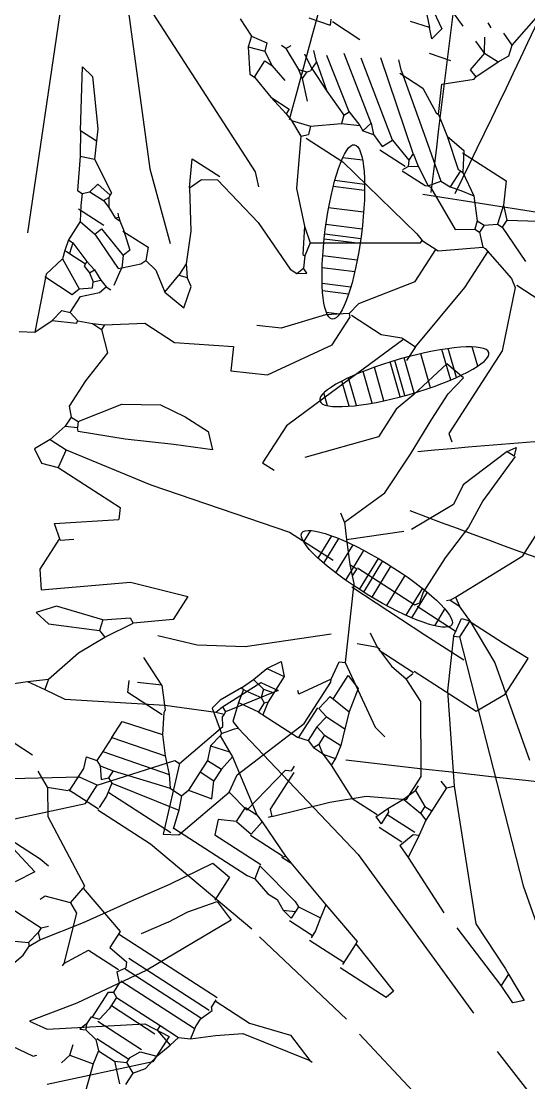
# Model space of a CAD drawing. Header units: metres. Extents: x 1769 to 3632, y 809 to 2652.
# Drawn here: x 2738.7238 to 2738.8378, y 1806.3781 to 1806.6162 of the extents above; entities that cross this region are included whole.
import ezdxf

# ---------------------------------------------------------------- set-up
doc = ezdxf.new("R2010")
doc.units = ezdxf.units.M
doc.header["$LTSCALE"] = 10
doc.layers.add('A-ELEV0', color=7, linetype='Continuous')
doc.layers.add('L-PLNT', color=66, linetype='Continuous')
doc.layers.add('Vegetation - Trees', color=64, linetype='Continuous', lineweight=30)

# ---------------------------------------------------------------- blocks, each defined once
blk = doc.blocks.new('*U125')
at = {"layer": 'Vegetation - Trees'}
for p, q in [((-5.13, 11.36), (-3.23, 12.04)), ((-4.99, 8.06), (-1.24, 9.4)), ((-4.81, 6.96), (-0.69, 8.43)), ((-4.3, 4.62), (0.4, 6.3)), ((-3.82, 2.85), (1.15, 4.62)), ((-3.82, 2.85), (1.15, 4.62)), ((-3.07, 0.42), (2.11, 2.27)), ((-2.84, -0.28), (2.37, 1.58)), ((-2.84, -0.28), (2.37, 1.58)), ((-2.34, -1.67), (2.87, 0.19)), ((-1.39, -4.07), (3.65, -2.26)), ((-0.03, -7.06), (4.49, -5.44)), ((0.4, -7.9), (4.69, -6.36)), ((2.32, -11.02), (5.18, -10)), ((4.49, -12.56), (4.49, -12.56))]:
    blk.add_line(p, q, dxfattribs=at)
blk.add_ellipse((0, 0), major_axis=(4.49, -12.56), ratio=0.207464, dxfattribs=at)
blk = doc.blocks.new('*U124')
at = {"layer": 'Vegetation - Trees'}
for p, q in [((-5.13, 11.36), (-3.23, 12.04)), ((-4.99, 8.06), (-1.24, 9.4)), ((-4.81, 6.96), (-0.69, 8.43)), ((-4.3, 4.62), (0.4, 6.3)), ((-3.82, 2.85), (1.15, 4.62)), ((-3.82, 2.85), (1.15, 4.62)), ((-3.07, 0.42), (2.11, 2.27)), ((-2.84, -0.28), (2.37, 1.58)), ((-2.84, -0.28), (2.37, 1.58)), ((-2.34, -1.67), (2.87, 0.19)), ((-1.39, -4.07), (3.65, -2.26)), ((-0.03, -7.06), (4.49, -5.44)), ((0.4, -7.9), (4.69, -6.36)), ((2.32, -11.02), (5.18, -10)), ((4.49, -12.56), (4.49, -12.56))]:
    blk.add_line(p, q, dxfattribs=at)
blk.add_ellipse((0, 0), major_axis=(4.49, -12.56), ratio=0.207464, dxfattribs=at)
blk = doc.blocks.new('*U118')
at = {"layer": 'Vegetation - Trees'}
for p, q in [((-5.13, 11.36), (-3.23, 12.04)), ((-4.99, 8.06), (-1.24, 9.4)), ((-4.81, 6.96), (-0.69, 8.43)), ((-4.3, 4.62), (0.4, 6.3)), ((-3.82, 2.85), (1.15, 4.62)), ((-3.82, 2.85), (1.15, 4.62)), ((-3.07, 0.42), (2.11, 2.27)), ((-2.84, -0.28), (2.37, 1.58)), ((-2.84, -0.28), (2.37, 1.58)), ((-2.34, -1.67), (2.87, 0.19)), ((-1.39, -4.07), (3.65, -2.26)), ((-0.03, -7.06), (4.49, -5.44)), ((0.4, -7.9), (4.69, -6.36)), ((2.32, -11.02), (5.18, -10)), ((4.49, -12.56), (4.49, -12.56))]:
    blk.add_line(p, q, dxfattribs=at)
at = {"layer": 'Vegetation - Trees', "extrusion": (0, 0, -1)}
blk.add_ellipse((0, 0), major_axis=(4.49, -12.56), ratio=0.207464, dxfattribs=at)
blk = doc.blocks.new('JUNCO PLANTA')
at = {"layer": 'L-PLNT', "color": 61}
for points in [[(1270.50828, 198.53961), (1270.60476, 198.52284), (1270.74948, 198.44944)], [(1270.50319, 198.5066), (1270.57483, 198.48487), (1270.75649, 198.44609)], [(1270.59553, 198.22154), (1270.66949, 198.35342), (1270.75023, 198.4467)], [(1270.69064, 198.17707), (1270.74442, 198.31838), (1270.76425, 198.44015)], [(1270.64044, 198.20663), (1270.66649, 198.30103), (1270.75359, 198.43795)], [(1270.6504, 198.20197), (1270.70614, 198.28249), (1270.75537, 198.43711)]]:
    blk.add_spline(points, degree=3, dxfattribs=at)
blk.add_open_spline([(1270.50604, 198.53583), (1270.54394, 198.51742), (1270.6247, 198.47821), (1270.71186, 198.45695), (1270.75833, 198.44627)], degree=3, knots=[0, 0, 0, 0, 0.469345, 1, 1, 1, 1], dxfattribs=at)
at = {"layer": 'L-PLNT', "color": 39, "true_color": 0x473624}
for name, p, xscale, yscale, zscale, rotation in [('*U125', (1270.52737, 198.55601), -0.001213067589110181, 0.001213067589110181, 0.001213067589110181, 80.34624865467396), ('*U124', (1270.49119, 198.52615), -0.001213067589191029, 0.001213067589191029, 0.001213067589191029, 84.15093048697017)]:
    blk.add_blockref(name, p, dxfattribs=dict(at, xscale=xscale, yscale=yscale, zscale=zscale, rotation=rotation))
at = {"layer": 'L-PLNT', "color": 39, "true_color": 0x473624, "extrusion": (0, 0, -1), "yscale": 0.001213067589147491, "zscale": 0.001213067589147491}
for p, xscale, rotation in [((-1270.62659, 198.20832), -0.001213067589147491, 201.0269771314556), ((-1270.66057, 198.19243), 0.001213067589147491, 209.096561393349)]:
    blk.add_blockref('*U118', p, dxfattribs=dict(at, xscale=xscale, rotation=rotation))
blk = doc.blocks.new('GARRA DE LEON')
at = {"layer": 'L-PLNT', "color": 65, "linetype": 'Continuous'}
for p, q in [((1271.4342, 335.3158), (1271.4798, 335.3386)), ((1271.4798, 335.3386), (1271.5439, 335.3386)), ((1271.5439, 335.3386), (1271.5429, 335.2951)), ((1271.4342, 335.204), (1271.4342, 335.3158)), ((1271.2354, 335.2454), (1271.2644, 335.2992)), ((1271.2644, 335.2992), (1271.3059, 335.2992)), ((1271.3059, 335.2992), (1271.4011, 335.2371)), ((1271.5429, 335.2951), (1271.5429, 335.2371)), ((1271.1982, 335.204), (1271.2354, 335.2454)), ((1271.4891, 335.1874), (1271.4891, 335.2578)), ((1271.5626, 335.1957), (1271.6703, 335.2474)), ((1271.6703, 335.2474), (1271.7117, 335.2474)), ((1271.4011, 335.2371), (1271.4177, 335.1998)), ((1271.5429, 335.2371), (1271.5543, 335.2081)), ((1271.3307, 335.1998), (1271.3265, 335.2205)), ((1271.5191, 335.1543), (1271.5191, 335.2247)), ((1271.1319, 335.1418), (1271.1982, 335.204)), ((1271.3887, 335.1087), (1271.3307, 335.1998)), ((1271.4177, 335.1998), (1271.4301, 335.204)), ((1271.4218, 335.1708), (1271.4177, 335.1998)), ((1271.4321, 335.1418), (1271.4321, 335.204)), ((1271.5543, 335.1915), (1271.5543, 335.2081)), ((1271.5626, 335.1957), (1271.5543, 335.2081)), ((1271.5543, 335.1915), (1271.5626, 335.1957)), ((1270.7219, 335.1915), (1270.606, 335.0756)), ((1270.7675, 335.1915), (1270.7219, 335.1915)), ((1270.7633, 335.1501), (1270.7675, 335.1915)), ((1271.4901, 335.0549), (1271.4891, 335.1874)), ((1271.5543, 335.1915), (1271.5502, 335.1874)), ((1270.9663, 335.175), (1270.8337, 335.1087)), ((1270.9787, 335.1418), (1270.9663, 335.175)), ((1271.4342, 335.1377), (1271.4218, 335.1708)), ((1270.6764, 335.03), (1270.7633, 335.1501)), ((1271.5191, 335.1501), (1271.5253, 335.1543)), ((1271.5191, 335.0466), (1271.5191, 335.1501)), ((1271.5419, 335.1504), (1271.5253, 335.1543)), ((1271.604, 335.1504), (1271.5419, 335.1504)), ((1271.662, 335.1548), (1271.604, 335.1504)), ((1271.7076, 335.1512), (1271.662, 335.1548)), ((1271.7904, 335.1563), (1271.7076, 335.1512)), ((1271.8028, 335.1501), (1271.7904, 335.1543)), ((1271.7904, 335.1418), (1271.7904, 335.1543)), ((1271.7904, 335.1418), (1271.8028, 335.1501)), ((1270.9414, 335.1129), (1270.9787, 335.1418)), ((1271.0201, 335.1377), (1270.9787, 335.1377)), ((1271.0242, 335.1046), (1271.0201, 335.1377)), ((1271.1319, 335.1418), (1271.1278, 335.1377)), ((1271.1402, 335.1336), (1271.1319, 335.1418)), ((1271.2064, 335.1336), (1271.1402, 335.1336)), ((1271.4342, 335.1377), (1271.4218, 335.1087)), ((1271.4342, 335.1377), (1271.4342, 335.1418)), ((1271.4342, 335.1377), (1271.4466, 335.117)), ((1271.7904, 335.1418), (1271.7117, 335.1129)), ((1271.1195, 335.1046), (1271.2023, 335.1211)), ((1271.2023, 335.1211), (1271.2064, 335.1294)), ((1271.2064, 335.1294), (1271.2147, 335.1294)), ((1271.6786, 335.117), (1271.6123, 335.0839)), ((1271.7117, 335.1129), (1271.6786, 335.117)), ((1270.8337, 335.1087), (1270.7343, 335.0466)), ((1270.9124, 335.0963), (1270.9414, 335.1129)), ((1270.9124, 335.0963), (1270.9414, 335.1129)), ((1270.9621, 335.0673), (1271.0242, 335.1046)), ((1271.1278, 335.0673), (1271.1195, 335.1046)), ((1271.1568, 335.0632), (1271.2769, 335.1067)), ((1271.2769, 335.1067), (1271.3514, 335.1067)), ((1271.3555, 335.1046), (1271.31, 335.0756)), ((1271.3514, 335.1067), (1271.3555, 335.1046)), ((1271.3555, 335.1046), (1271.3845, 335.1004)), ((1271.3845, 335.1004), (1271.3887, 335.1087)), ((1271.4135, 335.0963), (1271.3887, 335.1087)), ((1270.9124, 335.0963), (1270.8752, 335.0714)), ((1271.4963, 335.0549), (1271.4135, 335.0963)), ((1270.9124, 335.0342), (1270.9621, 335.0673)), ((1271.0325, 335.0383), (1271.1278, 335.0673)), ((1271.1278, 335.0673), (1271.1568, 335.0632)), ((1271.31, 335.0756), (1271.3141, 335.0714)), ((1271.3265, 334.9679), (1271.4135, 335.0673)), ((1271.546, 335.0093), (1271.604, 335.0756)), ((1271.5046, 335.0466), (1271.4963, 335.0549)), ((1271.7655, 335.0528), (1271.7572, 335.0632)), ((1271.9146, 335.0528), (1271.7655, 335.0528)), ((1272.0057, 335.0176), (1271.9146, 335.0528)), ((1272.0098, 335.0176), (1272.0098, 335.059)), ((1270.5936, 334.7609), (1270.6308, 335.0342)), ((1270.6308, 335.0342), (1270.635, 335.0383)), ((1270.7343, 335.0466), (1270.6722, 335.0011)), ((1270.842, 334.9886), (1270.9124, 335.0342)), ((1271.0201, 335.0176), (1271.0325, 335.0383)), ((1271.2976, 335.0466), (1271.2272, 334.9969)), ((1271.2934, 335.0176), (1271.2976, 335.0466)), ((1271.517, 335.0342), (1271.5046, 335.0466)), ((1271.517, 335.0466), (1271.5046, 335.0466)), ((1271.517, 335.0342), (1271.517, 335.0466)), ((1271.546, 335.0093), (1271.517, 335.0342)), ((1270.6722, 335.0011), (1270.6764, 335.03)), ((1271.1236, 334.9803), (1271.0201, 335.0176)), ((1271.2313, 334.9886), (1271.2934, 335.0176)), ((1271.5667, 334.9928), (1271.6371, 335.0197)), ((1271.6371, 335.0197), (1271.7076, 335.0207)), ((1271.7076, 335.0207), (1271.7696, 335.0192)), ((1271.7696, 335.0192), (1271.8152, 335.0192)), ((1271.8152, 335.0192), (1271.8484, 335.0259)), ((1271.8484, 335.0259), (1271.8525, 334.9928)), ((1272.014, 335.0052), (1272.0057, 335.0176)), ((1271.1236, 334.9803), (1271.2064, 335.0052)), ((1271.2064, 335.0052), (1271.2189, 334.9969)), ((1271.5088, 334.9306), (1271.5088, 335.0093)), ((1271.5667, 334.9928), (1271.546, 335.0093)), ((1272.0305, 334.9472), (1272.014, 335.0052)), ((1272.0719, 334.9514), (1272.0471, 335.0093)), ((1270.7841, 334.9472), (1270.842, 334.9886)), ((1271.2189, 334.9845), (1271.223, 334.9969)), ((1271.223, 334.9969), (1271.2189, 334.9969)), ((1271.2189, 334.9845), (1271.2313, 334.9886)), ((1271.2272, 334.9969), (1271.223, 334.9969)), ((1271.2313, 334.9886), (1271.2272, 334.9969)), ((1271.5667, 334.9928), (1271.575, 334.9803)), ((1271.8525, 334.9928), (1271.7862, 334.9762)), ((1272.0844, 334.9514), (1272.1092, 334.9928)), ((1271.0284, 334.8934), (1271.1236, 334.9721)), ((1271.1236, 334.9721), (1271.1236, 334.9803)), ((1271.1857, 334.9141), (1271.2189, 334.9845)), ((1271.7862, 334.9762), (1271.7531, 334.9658)), ((1271.2893, 334.9058), (1271.3265, 334.9679)), ((1271.7034, 334.9658), (1271.6164, 334.8892)), ((1271.7531, 334.9658), (1271.7034, 334.9658)), ((1271.8484, 334.9389), (1271.9643, 334.9534)), ((1271.9643, 334.9534), (1272.0305, 334.9534)), ((1270.6847, 334.9182), (1270.7509, 334.9389)), ((1270.7509, 334.9389), (1270.7675, 334.9389)), ((1270.7675, 334.9389), (1270.7841, 334.9472)), ((1270.7716, 334.9348), (1270.7675, 334.9389)), ((1270.7716, 334.9348), (1270.7923, 334.9389)), ((1270.7923, 334.9389), (1270.7841, 334.9472)), ((1270.8006, 334.9389), (1270.7923, 334.9389)), ((1270.8006, 334.9389), (1270.8089, 334.9472)), ((1270.8006, 334.9306), (1270.8006, 334.9389)), ((1271.8484, 334.9389), (1271.8235, 334.9389)), ((1271.8484, 334.9182), (1271.8484, 334.9389)), ((1271.9891, 334.8892), (1272.0305, 334.9431)), ((1272.0305, 334.9431), (1272.0305, 334.9472)), ((1272.0471, 334.9265), (1272.0305, 334.9431)), ((1272.0595, 334.9265), (1272.0719, 334.9431)), ((1272.0719, 334.9431), (1272.0719, 334.9514)), ((1272.0844, 334.9514), (1272.0719, 334.9514)), ((1272.1009, 334.9348), (1272.0719, 334.9431)), ((1272.1009, 334.9348), (1272.0844, 334.9514)), ((1270.7302, 334.8561), (1270.7716, 334.9348)), ((1270.8006, 334.8685), (1270.8006, 334.9306)), ((1271.4549, 334.7153), (1271.5088, 334.9306)), ((1272.0471, 334.9182), (1272.0471, 334.9265)), ((1272.0595, 334.9265), (1272.0471, 334.9265)), ((1272.0595, 334.9141), (1272.0595, 334.9265)), ((1272.1341, 334.9182), (1272.1009, 334.9348)), ((1271.1112, 334.7816), (1271.1857, 334.9141)), ((1271.2686, 334.8478), (1271.2893, 334.9058)), ((1271.8484, 334.9182), (1271.7076, 334.8644)), ((1271.8359, 334.8851), (1271.8484, 334.9141)), ((1271.8484, 334.9141), (1271.8484, 334.9182)), ((1272.0305, 334.8934), (1272.0471, 334.9182)), ((1272.0595, 334.9141), (1272.0471, 334.9182)), ((1272.0885, 334.8892), (1272.0595, 334.9141)), ((1272.1341, 334.8395), (1272.1341, 334.9182)), ((1270.9124, 334.8106), (1270.9953, 334.8934)), ((1270.9953, 334.8934), (1271.0284, 334.8934)), ((1271.0284, 334.8934), (1271.0242, 334.8644)), ((1271.9891, 334.8602), (1271.9891, 334.8892)), ((1272.0637, 334.8271), (1272.0305, 334.8934)), ((1272.0844, 334.8685), (1272.0885, 334.8892)), ((1272.1092, 334.8561), (1272.0885, 334.8892)), ((1270.8669, 334.8851), (1270.8379, 334.8685)), ((1270.8834, 334.8188), (1270.8669, 334.8851)), ((1271.8359, 334.8313), (1271.8359, 334.8851)), ((1271.8566, 334.8313), (1271.9312, 334.8851)), ((1271.9312, 334.8851), (1271.9891, 334.8851)), ((1271.0242, 334.8644), (1270.8917, 334.6698)), ((1271.575, 334.8395), (1271.575, 334.8602)), ((1271.7076, 334.8644), (1271.6413, 334.8395)), ((1271.8939, 334.7194), (1271.985, 334.8602)), ((1271.985, 334.8602), (1271.9891, 334.8602)), ((1271.9933, 334.8478), (1271.9891, 334.8602)), ((1272.0803, 334.852), (1272.0844, 334.8685)), ((1272.1382, 334.8395), (1272.1092, 334.8561)), ((1272.1092, 334.852), (1272.1092, 334.8561)), ((1271.3017, 334.854), (1271.2644, 334.8064)), ((1271.3431, 334.854), (1271.3017, 334.854)), ((1271.3141, 334.7691), (1271.3431, 334.854)), ((1272.0243, 334.6946), (1271.9933, 334.8478)), ((1272.0803, 334.8354), (1272.0803, 334.852)), ((1272.1092, 334.852), (1272.0803, 334.852)), ((1272.1092, 334.8478), (1272.1092, 334.852)), ((1272.1423, 334.8064), (1272.1092, 334.8478)), ((1271.6413, 334.8395), (1271.575, 334.8395)), ((1271.691, 334.7733), (1271.7821, 334.8313)), ((1271.7821, 334.8313), (1271.8318, 334.8313)), ((1271.8359, 334.8271), (1271.8152, 334.7981)), ((1271.8359, 334.8271), (1271.8318, 334.8313)), ((1271.8359, 334.8271), (1271.8566, 334.8313)), ((1272.0637, 334.823), (1272.0803, 334.8354)), ((1272.0637, 334.823), (1272.0637, 334.8271)), ((1272.1217, 334.7816), (1272.0803, 334.8354)), ((1272.1423, 334.8064), (1272.1382, 334.8395)), ((1272.3121, 334.8147), (1272.4281, 334.8313)), ((1272.0616, 334.8188), (1272.0637, 334.823)), ((1272.0616, 334.7774), (1272.0616, 334.8188)), ((1272.0803, 334.794), (1272.0637, 334.823)), ((1272.2417, 334.794), (1272.279, 334.8106)), ((1272.279, 334.8106), (1272.2956, 334.8188)), ((1272.279, 334.7857), (1272.279, 334.8106)), ((1272.2956, 334.8188), (1272.3121, 334.8147)), ((1272.3121, 334.8147), (1272.3204, 334.794)), ((1271.223, 334.7816), (1271.2644, 334.8064)), ((1271.2437, 334.765), (1271.2686, 334.7981)), ((1271.2686, 334.7981), (1271.2644, 334.8064)), ((1271.8152, 334.7981), (1271.7614, 334.7526)), ((1272.0719, 334.7816), (1272.0803, 334.794)), ((1272.0927, 334.7774), (1272.0803, 334.794)), ((1272.1631, 334.7774), (1272.1423, 334.8064)), ((1272.2045, 334.7567), (1272.2376, 334.794)), ((1272.2376, 334.794), (1272.2417, 334.794)), ((1272.2459, 334.7816), (1272.2417, 334.794)), ((1271.1071, 334.7484), (1271.1112, 334.7816)), ((1271.1816, 334.7609), (1271.223, 334.7816)), ((1271.2272, 334.7691), (1271.223, 334.7816)), ((1272.0637, 334.7774), (1272.0719, 334.7816)), ((1272.0699, 334.7319), (1272.0699, 334.7774)), ((1272.0803, 334.7774), (1272.0719, 334.7816)), ((1272.0927, 334.7402), (1272.0803, 334.7774)), ((1272.0927, 334.7774), (1272.0803, 334.7774)), ((1272.0927, 334.7774), (1272.1879, 334.6573)), ((1272.1879, 334.6946), (1272.1217, 334.7816)), ((1272.1631, 334.7774), (1272.2045, 334.7567)), ((1272.1631, 334.7733), (1272.1631, 334.7774)), ((1272.279, 334.7857), (1272.2459, 334.7816)), ((1272.279, 334.7857), (1272.2997, 334.7733)), ((1272.279, 334.7857), (1272.2873, 334.765)), ((1271.1236, 334.7443), (1271.1816, 334.7609)), ((1271.194, 334.6987), (1271.2272, 334.7691)), ((1271.2437, 334.765), (1271.223, 334.6946)), ((1271.2437, 334.765), (1271.2272, 334.7691)), ((1271.2313, 334.6615), (1271.3141, 334.7691)), ((1271.5502, 334.765), (1271.5253, 334.7112)), ((1271.5698, 334.7443), (1271.5502, 334.765)), ((1271.6661, 334.7236), (1271.691, 334.7733)), ((1272.1838, 334.736), (1272.1631, 334.7733)), ((1272.3204, 334.765), (1272.3163, 334.7733)), ((1271.1029, 334.7194), (1271.1071, 334.7484)), ((1271.1029, 334.7194), (1271.1236, 334.7443)), ((1271.1236, 334.7443), (1271.1071, 334.7484)), ((1271.5698, 334.7029), (1271.5698, 334.7443)), ((1271.7614, 334.7526), (1271.7448, 334.7194)), ((1272.2335, 334.7153), (1272.2417, 334.7484)), ((1271.8442, 334.7277), (1271.8525, 334.7402)), ((1271.8442, 334.7277), (1271.8566, 334.7319)), ((1271.8442, 334.7153), (1271.8442, 334.7277)), ((1271.8525, 334.7402), (1271.8566, 334.7319)), ((1271.8732, 334.7236), (1271.8566, 334.7319)), ((1272.0761, 334.7319), (1272.0927, 334.7402)), ((1272.0844, 334.7112), (1272.0761, 334.7319)), ((1272.0927, 334.7402), (1272.1713, 334.6325)), ((1272.1838, 334.6946), (1272.1838, 334.736)), ((1272.3039, 334.7153), (1272.2956, 334.736)), ((1271.0781, 334.6905), (1271.1029, 334.7194)), ((1271.4301, 334.5786), (1271.4549, 334.7153)), ((1271.6992, 334.707), (1271.6661, 334.7236)), ((1271.8773, 334.6366), (1271.8442, 334.7153)), ((1271.8732, 334.7194), (1271.8732, 334.7236)), ((1271.8939, 334.7194), (1271.8732, 334.7236)), ((1271.9105, 334.6987), (1271.8732, 334.7194)), ((1271.9105, 334.6987), (1271.8939, 334.7194)), ((1271.1982, 334.6739), (1271.194, 334.6987)), ((1271.3265, 334.6242), (1271.3845, 334.7029)), ((1271.4011, 334.6946), (1271.3845, 334.7029)), ((1271.4011, 334.6946), (1271.3845, 334.7029)), ((1271.5253, 334.7112), (1271.4922, 334.6449)), ((1271.5647, 334.6615), (1271.5698, 334.7029)), ((1271.6558, 334.6283), (1271.6992, 334.707)), ((1271.9519, 334.6573), (1271.9105, 334.6987)), ((1272.0803, 334.6946), (1272.0844, 334.7112)), ((1272.0803, 334.6946), (1272.0968, 334.6987)), ((1272.0968, 334.6987), (1272.0844, 334.7112)), ((1272.0968, 334.6987), (1272.1631, 334.6076)), ((1272.2749, 334.7112), (1272.2542, 334.707)), ((1272.2542, 334.707), (1272.2666, 334.6946)), ((1272.2956, 334.678), (1272.2749, 334.7112)), ((1271.223, 334.6946), (1271.1982, 334.6739)), ((1271.4011, 334.5828), (1271.4011, 334.6946)), ((1272.0243, 334.6283), (1272.0243, 334.6946)), ((1272.0719, 334.6615), (1272.0844, 334.6863)), ((1272.0844, 334.6863), (1272.0803, 334.6946)), ((1272.0927, 334.6615), (1272.0844, 334.6863)), ((1272.1879, 334.6946), (1272.2003, 334.6822)), ((1272.2666, 334.6946), (1272.2583, 334.6656)), ((1272.2873, 334.6739), (1272.2666, 334.6946)), ((1271.2561, 334.6428), (1271.2313, 334.6615)), ((1271.31, 334.6449), (1271.3224, 334.6615)), ((1271.5336, 334.6118), (1271.5647, 334.6615)), ((1272.0223, 334.6201), (1271.9519, 334.6573)), ((1272.043, 334.6242), (1272.0719, 334.6615)), ((1272.0844, 334.6573), (1272.0719, 334.6615)), ((1272.0844, 334.6573), (1272.0927, 334.6615)), ((1272.1009, 334.6159), (1272.0844, 334.6573)), ((1272.0927, 334.6615), (1272.1465, 334.5869)), ((1271.31, 334.6428), (1271.2561, 334.6428)), ((1271.31, 334.6449), (1271.3265, 334.6242)), ((1271.4922, 334.6449), (1271.4632, 334.5786)), ((1271.898, 334.5497), (1271.8773, 334.6366)), ((1271.6558, 334.5745), (1271.6558, 334.6283)), ((1272.0223, 334.6201), (1272.0305, 334.6283)), ((1272.0347, 334.5952), (1272.0223, 334.6201)), ((1272.043, 334.6242), (1272.0305, 334.6283)), ((1272.0347, 334.5952), (1272.043, 334.6242)), ((1272.1299, 334.5786), (1272.1009, 334.6159)), ((1272.1175, 334.5786), (1272.1009, 334.6159)), ((1272.1941, 334.5662), (1272.1941, 334.6159)), ((1271.4756, 334.5704), (1271.5336, 334.6118)), ((1271.7117, 334.5745), (1271.7076, 334.6118)), ((1271.7076, 334.6118), (1271.7407, 334.6035)), ((1271.7407, 334.6035), (1271.749, 334.5911)), ((1271.9394, 334.5911), (1271.9229, 334.6076)), ((1272.0968, 334.5745), (1272.0719, 334.5994)), ((1271.3928, 334.5579), (1271.4011, 334.5828)), ((1271.4301, 334.5786), (1271.4011, 334.5828)), ((1271.7448, 334.5786), (1271.749, 334.5911)), ((1271.7655, 334.5786), (1271.749, 334.5911)), ((1272.0761, 334.2888), (1271.9394, 334.5911)), ((1272.0388, 334.5828), (1272.0347, 334.5952)), ((1272.0471, 334.5828), (1272.0388, 334.5828)), ((1272.0471, 334.5497), (1272.0388, 334.5828)), ((1272.0471, 334.5497), (1272.0471, 334.5828)), ((1271.4301, 334.5497), (1271.4301, 334.5786)), ((1271.4591, 334.5579), (1271.4674, 334.5745)), ((1271.4632, 334.5786), (1271.4674, 334.5745)), ((1271.4756, 334.5704), (1271.4674, 334.5745)), ((1271.4756, 334.5579), (1271.4756, 334.5704)), ((1271.6206, 334.5248), (1271.6558, 334.5745)), ((1271.7117, 334.5745), (1271.7448, 334.5786)), ((1271.7324, 334.5455), (1271.7117, 334.5745)), ((1271.7655, 334.5786), (1271.7448, 334.5786)), ((1271.8111, 334.5579), (1271.7655, 334.5786)), ((1272.1051, 334.5621), (1272.0968, 334.5745)), ((1272.1092, 334.5745), (1272.0968, 334.5745)), ((1272.1051, 334.5621), (1272.1092, 334.5745)), ((1272.1092, 334.5745), (1272.1134, 334.5786)), ((1272.1175, 334.5786), (1272.1134, 334.5786)), ((1272.1299, 334.5786), (1272.1175, 334.5786)), ((1272.1175, 334.5786), (1272.1299, 334.5579)), ((1272.1299, 334.5786), (1272.1423, 334.5662)), ((1271.4052, 334.5372), (1271.3928, 334.5579)), ((1271.4301, 334.5497), (1271.4591, 334.5579)), ((1271.4756, 334.5579), (1271.4591, 334.5579)), ((1271.488, 334.5466), (1271.4756, 334.5579)), ((1271.5874, 334.5517), (1271.5336, 334.5466)), ((1271.6123, 334.5248), (1271.5874, 334.5517)), ((1271.8649, 334.5207), (1271.8111, 334.5579)), ((1272.0885, 334.5248), (1272.0803, 334.5538)), ((1272.1217, 334.529), (1272.1051, 334.5621)), ((1272.1796, 334.5331), (1272.1879, 334.5662)), ((1272.1962, 334.5621), (1272.1879, 334.5662)), ((1271.4301, 334.5497), (1271.4052, 334.5372)), ((1271.5336, 334.5466), (1271.488, 334.5466)), ((1271.7365, 334.5248), (1271.7324, 334.5455)), ((1271.8566, 334.4544), (1271.778, 334.5414)), ((1271.8856, 334.529), (1271.898, 334.5497)), ((1271.9042, 334.5), (1271.9042, 334.5497)), ((1272.0595, 334.5124), (1272.0471, 334.5497)), ((1271.6123, 334.5082), (1271.6206, 334.5248)), ((1271.6123, 334.5082), (1271.6123, 334.5248)), ((1271.6206, 334.5248), (1271.6123, 334.5248)), ((1271.7076, 334.5), (1271.7282, 334.5207)), ((1271.7282, 334.5207), (1271.7365, 334.5248)), ((1271.7552, 334.5165), (1271.7365, 334.5248)), ((1271.8649, 334.5207), (1271.8856, 334.529)), ((1271.8649, 334.5207), (1271.9042, 334.5)), ((1272.1009, 334.5041), (1272.0885, 334.5248)), ((1272.0885, 334.5124), (1272.0885, 334.5248)), ((1272.1217, 334.529), (1272.1299, 334.5331)), ((1272.1217, 334.529), (1272.1217, 334.5207)), ((1271.604, 334.4875), (1271.6123, 334.5082)), ((1271.6703, 334.4958), (1271.6703, 334.5041)), ((1271.7034, 334.5), (1271.6786, 334.5041)), ((1271.7552, 334.471), (1271.7552, 334.5165)), ((1272.0595, 334.5124), (1272.0885, 334.5124)), ((1272.0595, 334.5041), (1272.0595, 334.5124)), ((1272.0927, 334.4793), (1272.0595, 334.5041)), ((1272.0927, 334.4793), (1272.1009, 334.5041)), ((1272.1134, 334.5), (1272.1009, 334.5041)), ((1271.5833, 334.4544), (1271.5999, 334.4875)), ((1271.5999, 334.4875), (1271.604, 334.4875)), ((1271.6082, 334.471), (1271.604, 334.4875)), ((1271.6371, 334.471), (1271.6578, 334.4917)), ((1271.6578, 334.4917), (1271.6703, 334.4958)), ((1271.6744, 334.4834), (1271.6703, 334.4958)), ((1271.7034, 334.4958), (1271.7076, 334.5)), ((1271.7076, 334.5), (1271.7034, 334.5)), ((1271.7282, 334.4378), (1271.7034, 334.4958)), ((1271.7241, 334.4917), (1271.7076, 334.5)), ((1271.7365, 334.4958), (1271.7241, 334.4917)), ((1271.7407, 334.442), (1271.7241, 334.4917)), ((1271.7572, 334.471), (1271.7365, 334.4958)), ((1272.1092, 334.4751), (1272.1134, 334.5)), ((1271.604, 334.4586), (1271.6082, 334.471)), ((1271.6082, 334.471), (1271.6371, 334.471)), ((1271.6454, 334.4627), (1271.6578, 334.4793)), ((1271.6578, 334.4793), (1271.6661, 334.4751)), ((1271.6661, 334.4751), (1271.6744, 334.4834)), ((1271.6744, 334.4627), (1271.6661, 334.4751)), ((1271.6827, 334.4668), (1271.6744, 334.4834)), ((1271.7655, 334.4586), (1271.7572, 334.471)), ((1272.1092, 334.4751), (1272.0927, 334.4793)), ((1272.1217, 334.4461), (1272.1092, 334.4751)), ((1271.5543, 334.442), (1271.5833, 334.4544)), ((1271.5833, 334.4544), (1271.604, 334.4586)), ((1271.633, 334.4586), (1271.6454, 334.4627)), ((1271.633, 334.4089), (1271.633, 334.4586)), ((1271.6703, 334.4171), (1271.6454, 334.4627)), ((1271.6744, 334.4627), (1271.6827, 334.4668)), ((1271.6786, 334.4503), (1271.6744, 334.4627)), ((1271.6868, 334.4503), (1271.6827, 334.4668)), ((1271.7655, 334.4503), (1271.7655, 334.4586)), ((1271.7696, 334.4544), (1271.7655, 334.4586)), ((1271.7655, 334.4503), (1271.7696, 334.4544)), ((1271.7696, 334.4544), (1271.7738, 334.4503)), ((1272.0595, 334.2805), (1271.8566, 334.4544)), ((1271.5419, 334.4213), (1271.5543, 334.442)), ((1271.6371, 334.4089), (1271.5543, 334.442)), ((1271.6827, 334.4503), (1271.6786, 334.4503)), ((1271.6827, 334.4213), (1271.6827, 334.4503)), ((1271.6868, 334.4503), (1271.6827, 334.4503)), ((1271.6992, 334.4171), (1271.6868, 334.4503)), ((1271.7282, 334.4378), (1271.7407, 334.442)), ((1271.7324, 334.4089), (1271.7282, 334.4378)), ((1271.7469, 334.3964), (1271.7469, 334.442)), ((1271.7738, 334.4337), (1271.7655, 334.4503)), ((1271.778, 334.4213), (1271.7738, 334.4337)), ((1271.7862, 334.4254), (1271.7738, 334.4337)), ((1271.778, 334.4213), (1271.7862, 334.4254)), ((1271.7904, 334.4254), (1271.7862, 334.4254)), ((1271.7945, 334.4254), (1271.7904, 334.4254)), ((1271.7945, 334.4006), (1271.7904, 334.4254)), ((1271.8235, 334.3757), (1271.7945, 334.4254)), ((1271.6371, 334.4089), (1271.6703, 334.4171)), ((1271.6827, 334.413), (1271.6703, 334.4171)), ((1271.6992, 334.4171), (1271.6827, 334.4213)), ((1271.6827, 334.4171), (1271.6827, 334.4213)), ((1271.6827, 334.413), (1271.6827, 334.4171)), ((1271.6992, 334.4089), (1271.6827, 334.413)), ((1271.6992, 334.4089), (1271.6992, 334.4171)), ((1271.7324, 334.4089), (1271.6992, 334.4089)), ((1271.7531, 334.3964), (1271.7324, 334.4089)), ((1271.778, 334.3964), (1271.778, 334.4213)), ((1271.7696, 334.3882), (1271.7531, 334.3964)), ((1271.7696, 334.3882), (1271.778, 334.3964)), ((1271.778, 334.3964), (1271.7945, 334.4006)), ((1271.7696, 334.3799), (1271.7696, 334.3882)), ((1271.8152, 334.355), (1271.7696, 334.3799)), ((1271.8152, 334.355), (1271.8235, 334.3757)), ((1271.8484, 334.3633), (1271.8235, 334.3757)), ((1271.8649, 334.355), (1271.8484, 334.3633)), ((1271.8484, 334.3343), (1271.8484, 334.3633)), ((1271.9933, 334.2059), (1271.6744, 334.3509)), ((1271.8484, 334.3343), (1271.8152, 334.355)), ((1271.927, 334.3053), (1271.8649, 334.355)), ((1271.8484, 334.3343), (1271.9312, 334.2846)), ((1271.9312, 334.2846), (1271.927, 334.3053)), ((1272.4074, 333.5144), (1272.2542, 333.7131)), ((1272.1507, 333.6883), (1272.1755, 333.6179)), ((1272.2625, 333.6096), (1272.25, 333.5972)), ((1272.2832, 333.5682), (1272.2625, 333.6096)), ((1272.25, 333.5972), (1272.2625, 333.5682)), ((1272.3121, 333.2783), (1272.2045, 333.5558)), ((1272.2832, 333.5682), (1272.2625, 333.5682)), ((1272.2625, 333.5682), (1272.2997, 333.4647)), ((1272.2873, 333.5599), (1272.2832, 333.5682)), ((1272.3204, 333.4854), (1272.2873, 333.5599)), ((1272.0554, 333.5433), (1272.0844, 333.4274)), ((1272.6724, 333.2286), (1272.4074, 333.5144)), ((1272.4778, 333.3446), (1272.3204, 333.4854)), ((1272.1672, 333.4357), (1272.1527, 333.4315)), ((1272.1527, 333.4315), (1272.1527, 333.3487)), ((1272.1962, 333.3487), (1272.1672, 333.4357)), ((1272.3494, 333.3446), (1272.308, 333.4357)), ((1272.6683, 333.2949), (1272.573, 333.4191)), ((1272.1258, 333.2203), (1272.0927, 333.3984)), ((1271.9891, 333.2783), (1272.0098, 333.386)), ((1272.0098, 333.386), (1272.0098, 333.3901)), ((1272.0264, 333.3404), (1272.0098, 333.386)), ((1272.1962, 333.3487), (1272.1589, 333.3487)), ((1272.1631, 333.2866), (1272.1631, 333.3487)), ((1272.2003, 333.3487), (1272.1962, 333.3487)), ((1272.2211, 333.2783), (1272.2003, 333.3487)), ((1272.3577, 333.3239), (1272.3494, 333.3446)), ((1272.3867, 333.3404), (1272.3494, 333.3446)), ((1272.4695, 333.3363), (1272.4778, 333.3446)), ((1272.5938, 333.2576), (1272.4778, 333.3446)), ((1272.0078, 333.2783), (1272.0264, 333.3404)), ((1272.3577, 333.3239), (1272.3825, 333.3321)), ((1272.3825, 333.3321), (1272.3867, 333.3404)), ((1272.4115, 333.3363), (1272.3867, 333.3404)), ((1272.3867, 333.2825), (1272.3867, 333.3321)), ((1272.4157, 333.3239), (1272.4115, 333.3363)), ((1272.4281, 333.3363), (1272.4115, 333.3363)), ((1272.4695, 333.3363), (1272.4281, 333.3363)), ((1272.4281, 333.3239), (1272.4281, 333.3363)), ((1272.4695, 333.3363), (1272.4736, 333.3239)), ((1272.3639, 333.2825), (1272.3639, 333.3239)), ((1272.4198, 333.2907), (1272.4157, 333.3239)), ((1272.4281, 333.3239), (1272.4157, 333.3239)), ((1272.4405, 333.299), (1272.4281, 333.3239)), ((1272.4198, 333.2907), (1272.4405, 333.299)), ((1272.4405, 333.299), (1272.4488, 333.299)), ((1272.1796, 333.2866), (1272.1672, 333.2866)), ((1272.1713, 333.2452), (1272.1713, 333.2866)), ((1272.2003, 333.2825), (1272.1796, 333.2866)), ((1272.1962, 333.2452), (1272.2003, 333.2825)), ((1272.2211, 333.2783), (1272.2003, 333.2825)), ((1272.3743, 333.27), (1272.3701, 333.2825)), ((1272.3908, 333.2825), (1272.3701, 333.2825)), ((1272.395, 333.2783), (1272.3908, 333.2825)), ((1272.395, 333.2783), (1272.4198, 333.2907)), ((1272.7014, 333.2286), (1272.6683, 333.2949)), ((1271.9643, 333.2452), (1271.9891, 333.2783)), ((1272.0078, 333.2162), (1272.0078, 333.2783)), ((1272.2459, 333.1996), (1272.2211, 333.2783)), ((1272.3743, 333.0216), (1272.3121, 333.2783)), ((1272.3743, 333.27), (1272.395, 333.2783)), ((1272.3784, 333.2245), (1272.3784, 333.27)), ((1272.6683, 333.2203), (1272.5938, 333.2576)), ((1271.9394, 333.2162), (1271.9643, 333.2452)), ((1272.1796, 333.2286), (1272.1755, 333.2452)), ((1272.1879, 333.2452), (1272.1755, 333.2452)), ((1272.1796, 333.2286), (1272.1879, 333.2452)), ((1272.1962, 333.2452), (1272.1879, 333.2452)), ((1272.2003, 333.2369), (1272.1962, 333.2452)), ((1272.2169, 333.1624), (1272.2003, 333.2369)), ((1271.9312, 333.1996), (1271.9394, 333.2162)), ((1271.9601, 333.2121), (1271.9394, 333.2162)), ((1271.9726, 333.2121), (1271.9933, 333.2203)), ((1271.9912, 333.0712), (1271.9912, 333.2162)), ((1271.9933, 333.2203), (1271.9974, 333.2162)), ((1272.0098, 333.2162), (1271.9974, 333.2162)), ((1272.014, 333.0381), (1272.014, 333.2162)), ((1272.1879, 333.2121), (1272.1796, 333.2286)), ((1272.4033, 333.1706), (1272.3784, 333.2245)), ((1272.6683, 333.2203), (1272.6724, 333.2286)), ((1272.6683, 333.2203), (1272.6973, 333.2162)), ((1272.7014, 333.2286), (1272.6724, 333.2286)), ((1272.6973, 333.2162), (1272.7014, 333.2286)), ((1271.9146, 333.1955), (1271.9312, 333.1996)), ((1271.9312, 333.1665), (1271.9312, 333.1996)), ((1271.956, 333.0795), (1271.956, 333.2121)), ((1271.9726, 333.2121), (1271.9601, 333.2121)), ((1271.9747, 333.0754), (1271.9747, 333.2121)), ((1272.1548, 333.005), (1272.1299, 333.2038)), ((1272.1879, 333.1955), (1272.1879, 333.2121)), ((1272.1879, 333.1955), (1272.1879, 333.2121)), ((1272.2459, 333.1831), (1272.2459, 333.1996)), ((1272.25, 333.1872), (1272.2459, 333.1996)), ((1271.8484, 333.1706), (1271.8649, 333.1831)), ((1271.8649, 333.1831), (1271.8898, 333.1872)), ((1271.8815, 333.1624), (1271.8898, 333.1872)), ((1271.8898, 333.1872), (1271.9146, 333.1955)), ((1271.9229, 333.1665), (1271.9146, 333.1955)), ((1272.1962, 333.1665), (1272.1879, 333.1955)), ((1272.2459, 333.1831), (1272.25, 333.1872)), ((1272.248, 333.1251), (1272.248, 333.1831)), ((1272.2749, 333.1292), (1272.25, 333.1872)), ((1271.8484, 333.1706), (1271.8276, 333.1706)), ((1271.8566, 333.1541), (1271.8484, 333.1706)), ((1272.4115, 333.1499), (1272.4033, 333.1706)), ((1272.4157, 333.1706), (1272.4033, 333.1706)), ((1272.4115, 333.1541), (1272.4157, 333.1706)), ((1272.4364, 333.1665), (1272.4157, 333.1706)), ((1271.8484, 333.1375), (1271.8235, 333.1624)), ((1271.8484, 333.1375), (1271.8566, 333.1541)), ((1271.8649, 333.1541), (1271.8566, 333.1541)), ((1271.8628, 333.0961), (1271.8628, 333.1541)), ((1271.8649, 333.1541), (1271.8815, 333.1624)), ((1271.8856, 333.0837), (1271.8856, 333.1624)), ((1271.9167, 333.0878), (1271.9167, 333.1665)), ((1271.9312, 333.1665), (1271.9229, 333.1665)), ((1271.9312, 333.0878), (1271.9312, 333.1665)), ((1272.1941, 333.1541), (1272.1962, 333.1665)), ((1272.1941, 333.0216), (1272.1941, 333.1541)), ((1272.2169, 333.1624), (1272.1962, 333.1665)), ((1272.219, 333.0795), (1272.219, 333.1624)), ((1272.4115, 333.1499), (1272.4115, 333.1541)), ((1272.4364, 333.1375), (1272.4364, 333.1665)), ((1272.4612, 333.1582), (1272.4364, 333.1665)), ((1272.4861, 333.1499), (1272.4612, 333.1582)), ((1272.4612, 333.1251), (1272.4612, 333.1582)), ((1271.8484, 333.1085), (1271.8484, 333.1375)), ((1272.4115, 333.1334), (1272.4115, 333.1499)), ((1272.4198, 333.1375), (1272.4115, 333.1499)), ((1272.4115, 333.1334), (1272.4198, 333.1375)), ((1272.4364, 333.1375), (1272.4198, 333.1375)), ((1272.4405, 333.1209), (1272.4364, 333.1375)), ((1272.5234, 333.1417), (1272.4861, 333.1499)), ((1272.4902, 333.1127), (1272.4861, 333.1499)), ((1272.5316, 333.1189), (1272.5234, 333.1417)), ((1271.8276, 333.1127), (1271.7738, 333.1292)), ((1272.25, 333.1251), (1272.2749, 333.1292)), ((1272.2542, 333.0961), (1272.25, 333.1251)), ((1272.279, 333.1168), (1272.2749, 333.1292)), ((1272.4157, 333.1209), (1272.4115, 333.1334)), ((1272.4115, 333.1044), (1272.4157, 333.1209)), ((1272.4405, 333.1209), (1272.4157, 333.1209)), ((1272.4405, 333.1209), (1272.4612, 333.1251)), ((1272.4654, 333.1085), (1272.4612, 333.1251)), ((1272.4902, 333.1189), (1272.5316, 333.1189)), ((1271.8194, 333.0754), (1271.8276, 333.1127)), ((1271.8484, 333.1085), (1271.8276, 333.1127)), ((1271.8608, 333.0961), (1271.8484, 333.1085)), ((1272.3329, 333.0381), (1272.279, 333.1168)), ((1272.279, 333.0961), (1272.279, 333.1168)), ((1272.4115, 333.1064), (1272.4654, 333.1064)), ((1272.4115, 333.0423), (1272.4115, 333.1044)), ((1272.4654, 333.1085), (1272.4902, 333.1127)), ((1271.8649, 333.0754), (1271.8608, 333.0961)), ((1271.8898, 333.0837), (1271.9105, 333.0878)), ((1271.9312, 333.0878), (1271.9105, 333.0878)), ((1271.9353, 333.0795), (1271.9312, 333.0878)), ((1272.2542, 333.0961), (1272.2417, 333.0712)), ((1272.2542, 333.0961), (1272.279, 333.0961)), ((1271.8194, 333.0754), (1271.8028, 333.0712)), ((1271.8194, 333.0754), (1271.8359, 333.0712)), ((1271.8608, 333.0671), (1271.8649, 333.0754)), ((1271.8732, 333.0712), (1271.8608, 333.0671)), ((1271.8732, 333.0712), (1271.8649, 333.0754)), ((1271.8856, 333.0712), (1271.8732, 333.0712)), ((1271.8856, 333.0712), (1271.8898, 333.0837)), ((1271.8856, 333.0733), (1271.9312, 333.0733)), ((1271.9312, 333.0733), (1271.9353, 333.0795)), ((1271.9519, 333.0795), (1271.9353, 333.0795)), ((1271.9643, 333.0671), (1271.9519, 333.0795)), ((1271.9643, 333.0671), (1271.9767, 333.0754)), ((1271.985, 333.0712), (1271.9767, 333.0754)), ((1271.9891, 333.0381), (1271.985, 333.0712)), ((1272.2417, 333.0712), (1272.219, 333.0795)), ((1271.9684, 333.0133), (1271.9684, 333.0671)), ((1272.2542, 333.0091), (1272.2625, 333.0464)), ((1272.2625, 333.0464), (1272.2873, 333.034)), ((1272.4322, 333.0381), (1272.4115, 333.0423)), ((1272.4115, 333.0381), (1272.4115, 333.0423)), ((1272.0181, 333.0381), (1271.9891, 333.0381)), ((1272.043, 332.9553), (1272.0181, 333.0381)), ((1272.2873, 333.0091), (1272.2873, 333.034)), ((1272.308, 333.034), (1272.2873, 333.034)), ((1272.308, 333.034), (1272.3329, 333.0381)), ((1272.308, 333.0091), (1272.308, 333.034)), ((1272.3287, 333.0009), (1272.337, 333.0298)), ((1272.337, 333.0298), (1272.3329, 333.0381)), ((1272.3494, 333.005), (1272.337, 333.0298)), ((1272.4074, 333.0009), (1272.4115, 333.034)), ((1272.4115, 333.034), (1272.4115, 333.0381)), ((1272.4281, 333.034), (1272.4115, 333.034)), ((1272.4281, 333.034), (1272.4322, 333.0381)), ((1272.4322, 333.0257), (1272.4281, 333.034)), ((1272.4281, 333.0009), (1272.4322, 333.0257)), ((1272.4488, 333.0381), (1272.4322, 333.0381)), ((1272.4447, 333.0216), (1272.4322, 333.0257)), ((1272.4447, 333.0216), (1272.4488, 333.0381)), ((1272.4778, 333.0381), (1272.4488, 333.0381)), ((1272.4736, 333.0091), (1272.4778, 333.0381)), ((1272.4944, 333.0216), (1272.4778, 333.0381)), ((1271.9312, 332.9926), (1271.9684, 333.0133)), ((1272.1858, 332.9097), (1272.1858, 333.0216)), ((1272.2211, 333.0133), (1272.1921, 333.0216)), ((1272.2003, 332.9056), (1272.2211, 333.0133)), ((1272.2417, 333.005), (1272.2211, 333.0133)), ((1272.2417, 333.005), (1272.2542, 333.0091)), ((1272.2873, 333.0091), (1272.2542, 333.0091)), ((1272.308, 333.0091), (1272.2873, 333.0091)), ((1272.3287, 333.0009), (1272.308, 333.0091)), ((1272.3536, 333.005), (1272.3701, 333.0174)), ((1272.3701, 333.0174), (1272.3743, 333.0216)), ((1272.3784, 333.0091), (1272.3743, 333.0216)), ((1272.4074, 333.0009), (1272.3784, 333.0091)), ((1272.4488, 333.0009), (1272.4447, 333.0216)), ((1272.4488, 333.0009), (1272.4736, 333.0091)), ((1272.4736, 333.0091), (1272.4944, 333.0216)), ((1271.9312, 332.9926), (1271.927, 332.9926)), ((1272.0057, 332.9677), (1271.9312, 332.9926)), ((1272.1548, 332.9097), (1272.1548, 333.005)), ((1272.2417, 332.9843), (1272.2417, 333.005)), ((1272.3287, 333.0009), (1272.3494, 333.005)), ((1272.3536, 333.005), (1272.3494, 333.005)), ((1272.3784, 332.9719), (1272.3536, 333.005)), ((1272.4281, 332.9926), (1272.395, 332.976)), ((1272.4281, 332.9967), (1272.4074, 333.0009)), ((1272.4281, 332.9926), (1272.4488, 333.0009)), ((1272.4281, 332.9967), (1272.4281, 333.0009)), ((1272.4281, 332.9926), (1272.4281, 332.9967)), ((1272.2169, 332.8973), (1272.2417, 332.9843)), ((1272.2583, 332.9719), (1272.2417, 332.9843)), ((1272.395, 332.976), (1272.3784, 332.9719)), ((1272.014, 332.9512), (1272.0057, 332.9677)), ((1272.2335, 332.8683), (1272.2583, 332.9719)), ((1272.279, 332.9512), (1272.2583, 332.9719)), ((1272.014, 332.9512), (1272.0015, 332.9139)), ((1272.014, 332.9512), (1272.043, 332.9553)), ((1272.0471, 332.9553), (1272.043, 332.9553)), ((1272.1051, 332.8518), (1272.0471, 332.9553)), ((1272.2583, 332.8683), (1272.279, 332.9512)), ((1272.3039, 332.9304), (1272.279, 332.9512)), ((1272.2873, 332.8683), (1272.3039, 332.9304)), ((1272.3329, 332.9139), (1272.3039, 332.9304)), ((1272.0015, 332.9139), (1271.9933, 332.9097)), ((1272.1568, 332.8559), (1272.1568, 332.9097)), ((1272.1796, 332.9097), (1272.1589, 332.9097)), ((1272.2003, 332.9056), (1272.1796, 332.9097)), ((1272.3287, 332.9139), (1272.3287, 332.8518)), ((1272.337, 332.9139), (1272.3329, 332.9139)), ((1272.366, 332.889), (1272.337, 332.9139)), ((1272.1962, 332.889), (1272.2045, 332.8973)), ((1272.2045, 332.8973), (1272.2003, 332.9056)), ((1272.2169, 332.8973), (1272.2045, 332.8973)), ((1272.2128, 332.8766), (1272.2169, 332.8973)), ((1272.0451, 332.8766), (1272.043, 332.8932)), ((1272.2128, 332.8766), (1272.1962, 332.889)), ((1272.366, 332.889), (1272.3494, 332.8559)), ((1272.366, 332.889), (1272.3867, 332.8435)), ((1272.0451, 332.7979), (1272.0451, 332.8766)), ((1272.2169, 332.8683), (1272.2128, 332.8766)), ((1272.2128, 332.8518), (1272.2169, 332.8683)), ((1272.2335, 332.8683), (1272.2169, 332.8683)), ((1272.2583, 332.8683), (1272.2335, 332.8683)), ((1272.2583, 332.8683), (1272.2873, 332.8683)), ((1272.1424, 332.8269), (1272.1051, 332.8518)), ((1272.1424, 332.8269), (1272.1548, 332.8559)), ((1272.1548, 332.858), (1272.1962, 332.858)), ((1272.1962, 332.858), (1272.2128, 332.8518)), ((1272.3287, 332.8518), (1272.3453, 332.8435)), ((1272.1424, 332.8269), (1272.1548, 332.8021)), ((1272.1713, 332.7482), (1272.1713, 332.7814))]:
    blk.add_line(p, q, dxfattribs=at)
blk = doc.blocks.new('RPA')
at = {"layer": 'L-PLNT', "rotation": 207.1846337181579}
for name, p, xscale, yscale, zscale in [('JUNCO PLANTA', (1266.13302, 1320.23868), -1.219505756586727, 1.219505756586728, 1.219505756586728), ('GARRA DE LEON', (2564.824, 1770.77914), -0.1480433124992555, 0.1480433124992555, 0.1480433124992558), ('JUNCO PLANTA', (1266.13082, 1319.74731), -1.219505756586727, 1.219505756586728, 1.219505756586728), ('GARRA DE LEON', (2564.80717, 1770.43687), -0.1480433124992555, 0.1480433124992555, 0.1480433124992558)]:
    blk.add_blockref(name, p, dxfattribs=dict(at, xscale=xscale, yscale=yscale, zscale=zscale))

msp = doc.modelspace()

# ---------------------------------------------------------------- block references
at = {"layer": 'A-ELEV0', "ltscale": 0.01, "rotation": 29.99800635700696}
msp.add_blockref('RPA', (1259.184, -1140.7268), dxfattribs=at)

doc.saveas('drawing.dxf')
